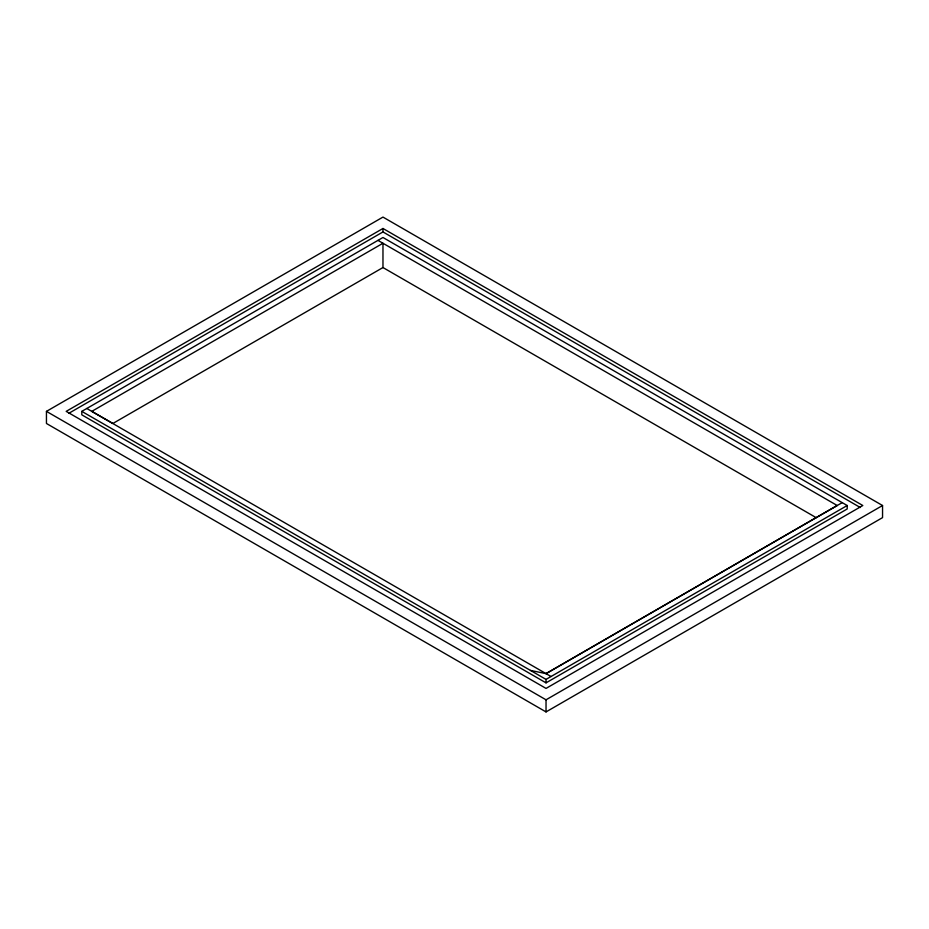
<?xml version="1.0" encoding="UTF-8"?>
<svg xmlns="http://www.w3.org/2000/svg" width="929" height="929" viewBox="0 0 929 929"><rect width="100%" height="100%" fill="white"/><g stroke="black" fill="none" stroke-linecap="round" stroke-linejoin="round"><path stroke-width="1.39" d="M46.45 411.373L382.969 217.084L882.55 505.515L882.55 517.627L546.031 711.916L46.45 423.485L46.45 411.373L546.031 699.804L882.55 505.515M382.969 228.476L66.18 411.373L546.031 688.412L862.82 505.515L382.969 228.476L382.969 231.936L860.312 507.524M68.7 413.382L382.969 231.936M81.798 411.373L382.969 237.487L847.202 505.515L847.202 508.976L546.031 682.861L81.798 414.833L81.798 411.373L546.031 679.401L847.202 505.515M382.969 267.54L112.862 423.485L91.785 411.373L382.969 243.259L382.969 267.54L816.138 517.627L837.215 505.515L377.975 240.379M816.138 517.627L546.031 673.63L530.494 670.424M546.031 673.63L842.208 502.635M86.792 408.481L551.025 676.509M546.031 679.401L546.031 682.861M546.031 699.804L546.031 711.916"/></g></svg>
